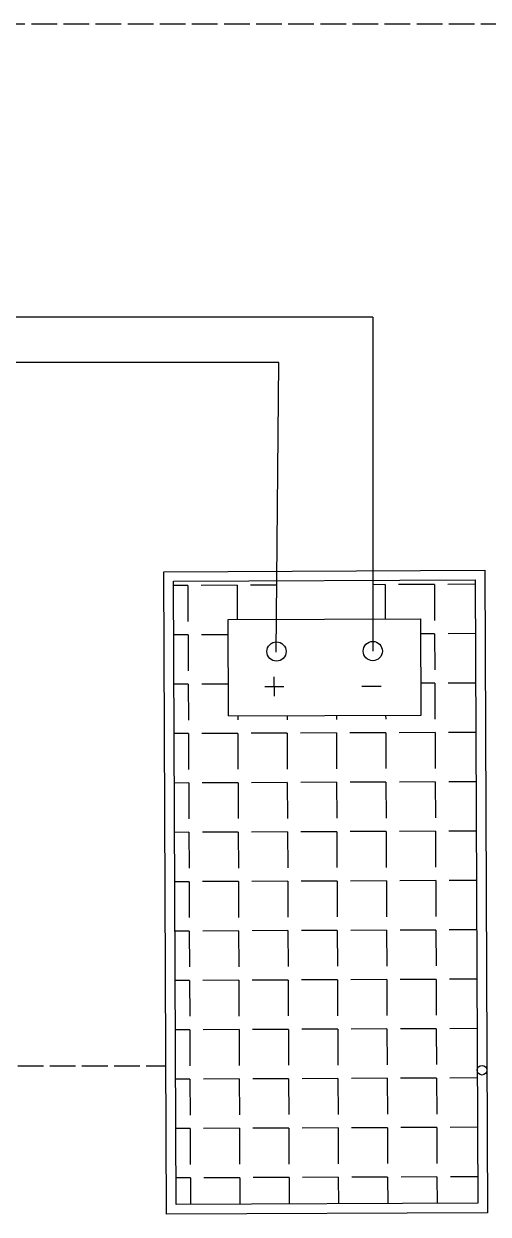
# Model space of a CAD drawing. Header units: millimetres. Extents: x 3165 to 8716, y -1118 to 2802.
# Drawn here: x 4043 to 4260, y 1158 to 1714 of the extents above; entities that cross this region are included whole.
import ezdxf

# ---------------------------------------------------------------- set-up
doc = ezdxf.new("R2010")
doc.units = ezdxf.units.MM
doc.linetypes.add('ACAD_ISO02W100', pattern=[15, 12, -3])
doc.layers.add('1', color=7, linetype='Continuous')
doc.layers.add('TERRA', color=3, linetype='ACAD_ISO02W100')

msp = doc.modelspace()

# ---------------------------------------------------------------- linework, layer by layer
for p, q in [((4205.92, 1577.07), (3928.32, 1577.07)), ((4205.92, 1577.07), (4205.92, 1421.12)), ((4161.94, 1555.89), (3917.52, 1555.89)), ((4160.81, 1420.67), (4161.94, 1555.89))]:
    msp.add_line(p, q)
at = {"layer": '1'}
for p, q in [((4108.29, 1458.29), (4258.19, 1458.92)), ((4109.56, 1158.49), (4108.29, 1458.29)), ((4258.19, 1458.92), (4259.46, 1159.13)), ((4112.8, 1453.81), (4253.71, 1454.41)), ((4114.04, 1163), (4112.8, 1453.81)), ((4253.71, 1454.41), (4254.95, 1163.6)), ((4138.36, 1435.93), (4228.3, 1436.31)), ((4138.55, 1390.96), (4138.36, 1435.93)), ((4228.49, 1391.34), (4228.3, 1436.31)), ((4159.93, 1400.17), (4159.89, 1409.16)), ((4155.41, 1404.64), (4164.4, 1404.68)), ((4200.78, 1404.84), (4209.77, 1404.87)), ((4138.55, 1390.96), (4228.49, 1391.34)), ((4254.95, 1163.6), (4114.04, 1163)), ((4259.46, 1159.13), (4109.56, 1158.49))]:
    msp.add_line(p, q, dxfattribs=at)
at = {"layer": '1', "linetype": 'Continuous'}
for p, q in [((4119.5, 1451.84), (4112.81, 1451.81)), ((4119.5, 1451.84), (4119.57, 1435.09)), ((4142.54, 1451.94), (4125.78, 1451.87)), ((4142.54, 1451.94), (4142.6, 1435.95)), ((4160.78, 1452.02), (4148.82, 1451.97)), ((4211.64, 1452.23), (4205.75, 1452.21)), ((4211.64, 1452.23), (4211.71, 1436.24)), ((4234.68, 1452.33), (4217.92, 1452.26)), ((4234.68, 1452.33), (4234.75, 1435.58)), ((4253.72, 1452.41), (4240.96, 1452.36)), ((4119.6, 1428.81), (4112.91, 1428.78)), ((4119.6, 1428.81), (4119.67, 1412.05)), ((4138.39, 1428.89), (4125.88, 1428.83)), ((4234.77, 1429.3), (4228.33, 1429.27)), ((4234.77, 1429.3), (4234.85, 1412.54)), ((4253.82, 1429.38), (4241.06, 1429.32)), ((4119.7, 1405.77), (4113.01, 1405.74)), ((4119.7, 1405.77), (4119.77, 1389.02)), ((4138.49, 1405.85), (4125.98, 1405.8)), ((4234.87, 1406.26), (4228.43, 1406.23)), ((4234.87, 1406.26), (4234.94, 1389.51)), ((4253.91, 1406.34), (4241.15, 1406.29)), ((4142.8, 1390.98), (4142.8, 1389.12)), ((4165.83, 1391.08), (4165.84, 1389.21)), ((4188.87, 1391.17), (4188.87, 1389.31)), ((4211.9, 1391.27), (4211.91, 1389.41)), ((4211.94, 1383.13), (4195.18, 1383.06)), ((4211.94, 1383.13), (4212.01, 1366.38)), ((4234.97, 1383.23), (4218.22, 1383.15)), ((4234.97, 1383.23), (4235.04, 1366.47)), ((4254.01, 1383.31), (4241.25, 1383.25)), ((4119.8, 1382.74), (4113.11, 1382.71)), ((4119.8, 1382.74), (4119.87, 1365.98)), ((4142.83, 1382.83), (4126.08, 1382.76)), ((4142.83, 1382.83), (4142.9, 1366.08)), ((4165.87, 1382.93), (4149.11, 1382.86)), ((4165.87, 1382.93), (4165.94, 1366.18)), ((4188.9, 1383.03), (4172.15, 1382.96)), ((4188.9, 1383.03), (4188.97, 1366.28)), ((4119.89, 1359.7), (4113.2, 1359.67)), ((4119.89, 1359.7), (4119.96, 1342.95)), ((4142.93, 1359.8), (4126.18, 1359.73)), ((4142.93, 1359.8), (4143, 1343.05)), ((4165.96, 1359.9), (4149.21, 1359.83)), ((4165.96, 1359.9), (4166.03, 1343.14)), ((4189, 1360), (4172.25, 1359.92)), ((4189, 1360), (4189.07, 1343.24)), ((4212.03, 1360.09), (4195.28, 1360.02)), ((4212.03, 1360.09), (4212.1, 1343.34)), ((4235.07, 1360.19), (4218.32, 1360.12)), ((4235.07, 1360.19), (4235.14, 1343.44)), ((4254.11, 1360.27), (4241.35, 1360.22)), ((4119.99, 1336.67), (4113.3, 1336.64)), ((4119.99, 1336.67), (4120.06, 1319.91)), ((4143.03, 1336.76), (4126.27, 1336.69)), ((4143.03, 1336.76), (4143.1, 1320.01)), ((4166.06, 1336.86), (4149.31, 1336.79)), ((4166.06, 1336.86), (4166.13, 1320.11)), ((4189.1, 1336.96), (4172.34, 1336.89)), ((4189.1, 1336.96), (4189.17, 1320.21)), ((4212.13, 1337.06), (4195.38, 1336.99)), ((4212.13, 1337.06), (4212.2, 1320.31)), ((4235.17, 1337.16), (4218.41, 1337.08)), ((4235.17, 1337.16), (4235.24, 1320.4)), ((4254.21, 1337.24), (4241.45, 1337.18)), ((4120.09, 1313.63), (4113.4, 1313.6)), ((4120.09, 1313.63), (4120.16, 1296.88)), ((4143.12, 1313.73), (4126.37, 1313.66)), ((4143.12, 1313.73), (4143.2, 1296.98)), ((4166.16, 1313.83), (4149.41, 1313.76)), ((4166.16, 1313.83), (4166.23, 1297.07)), ((4189.19, 1313.92), (4172.44, 1313.85)), ((4189.19, 1313.92), (4189.27, 1297.17)), ((4212.23, 1314.02), (4195.48, 1313.95)), ((4212.23, 1314.02), (4212.3, 1297.27)), ((4235.26, 1314.12), (4218.51, 1314.05)), ((4235.26, 1314.12), (4235.34, 1297.37)), ((4254.31, 1314.2), (4241.55, 1314.15)), ((4120.19, 1290.6), (4113.5, 1290.57)), ((4120.19, 1290.6), (4120.26, 1273.84)), ((4143.22, 1290.69), (4126.47, 1290.62)), ((4143.22, 1290.69), (4143.29, 1273.94)), ((4166.26, 1290.79), (4149.5, 1290.72)), ((4166.26, 1290.79), (4166.33, 1274.04)), ((4189.29, 1290.89), (4172.54, 1290.82)), ((4189.29, 1290.89), (4189.36, 1274.14)), ((4212.33, 1290.99), (4195.57, 1290.92)), ((4212.33, 1290.99), (4212.4, 1274.24)), ((4235.36, 1291.09), (4218.61, 1291.01)), ((4235.36, 1291.09), (4235.43, 1274.33)), ((4254.4, 1291.17), (4241.64, 1291.11)), ((4120.28, 1267.56), (4113.6, 1267.53)), ((4120.28, 1267.56), (4120.36, 1250.81)), ((4143.32, 1267.66), (4126.57, 1267.59)), ((4143.32, 1267.66), (4143.39, 1250.91)), ((4166.36, 1267.76), (4149.6, 1267.69)), ((4166.36, 1267.76), (4166.43, 1251)), ((4189.39, 1267.85), (4172.64, 1267.78)), ((4189.39, 1267.85), (4189.46, 1251.1)), ((4212.43, 1267.95), (4195.67, 1267.88)), ((4212.43, 1267.95), (4212.5, 1251.2)), ((4235.46, 1268.05), (4218.71, 1267.98)), ((4235.46, 1268.05), (4235.53, 1251.3)), ((4254.5, 1268.13), (4241.74, 1268.08)), ((4120.38, 1244.53), (4113.69, 1244.5)), ((4120.38, 1244.53), (4120.45, 1227.77)), ((4143.42, 1244.62), (4126.67, 1244.55)), ((4143.42, 1244.62), (4143.49, 1227.87)), ((4166.45, 1244.72), (4149.7, 1244.65)), ((4166.45, 1244.72), (4166.52, 1227.97)), ((4189.49, 1244.82), (4172.74, 1244.75)), ((4189.49, 1244.82), (4189.56, 1228.07)), ((4212.52, 1244.92), (4195.77, 1244.85)), ((4212.52, 1244.92), (4212.59, 1228.16)), ((4235.56, 1245.02), (4218.81, 1244.94)), ((4235.56, 1245.02), (4235.63, 1228.26)), ((4254.6, 1245.1), (4241.84, 1245.04)), ((4235.66, 1221.98), (4218.9, 1221.91)), ((4235.66, 1221.98), (4235.73, 1205.23)), ((4254.7, 1222.06), (4241.94, 1222.01)), ((4120.48, 1221.49), (4113.79, 1221.46)), ((4120.48, 1221.49), (4120.55, 1204.74)), ((4143.52, 1221.59), (4126.76, 1221.52)), ((4143.52, 1221.59), (4143.59, 1204.84)), ((4166.55, 1221.69), (4149.8, 1221.62)), ((4166.55, 1221.69), (4166.62, 1204.93)), ((4189.59, 1221.78), (4172.83, 1221.71)), ((4189.59, 1221.78), (4189.66, 1205.03)), ((4212.62, 1221.88), (4195.87, 1221.81)), ((4212.62, 1221.88), (4212.69, 1205.13)), ((4120.58, 1198.46), (4113.89, 1198.43)), ((4120.58, 1198.46), (4120.65, 1181.7)), ((4143.61, 1198.55), (4126.86, 1198.48)), ((4143.61, 1198.55), (4143.69, 1181.8)), ((4166.65, 1198.65), (4149.9, 1198.58)), ((4166.65, 1198.65), (4166.72, 1181.9)), ((4189.68, 1198.75), (4172.93, 1198.68)), ((4189.68, 1198.75), (4189.76, 1182)), ((4212.72, 1198.85), (4195.97, 1198.78)), ((4212.72, 1198.85), (4212.79, 1182.09)), ((4235.75, 1198.95), (4219, 1198.87)), ((4235.75, 1198.95), (4235.83, 1182.19)), ((4254.8, 1199.03), (4242.04, 1198.97)), ((4120.68, 1175.42), (4113.99, 1175.39)), ((4120.68, 1175.42), (4120.73, 1163.03)), ((4143.71, 1175.52), (4126.96, 1175.45)), ((4143.71, 1175.52), (4143.76, 1163.13)), ((4166.75, 1175.62), (4149.99, 1175.55)), ((4166.75, 1175.62), (4166.8, 1163.23)), ((4189.78, 1175.71), (4173.03, 1175.64)), ((4189.78, 1175.71), (4189.83, 1163.33)), ((4212.82, 1175.81), (4196.06, 1175.74)), ((4212.82, 1175.81), (4212.87, 1163.42)), ((4235.85, 1175.91), (4219.1, 1175.84)), ((4235.85, 1175.91), (4235.9, 1163.52)), ((4254.89, 1175.99), (4242.13, 1175.94))]:
    msp.add_line(p, q, dxfattribs=at)
at = {"layer": '1'}
for centre, radius in [((4160.91, 1421.03), 4.5), ((4205.88, 1421.23), 4.5), ((4256.93, 1225.68), 2.25)]:
    msp.add_circle(centre, radius, dxfattribs=at)
at = {"layer": 'TERRA'}
for p, q in [((3896.42, 1713.92), (4847.01, 1713.92)), ((4040.05, 1227.77), (4109.16, 1227.77))]:
    msp.add_line(p, q, dxfattribs=at)

doc.saveas('drawing.dxf')
